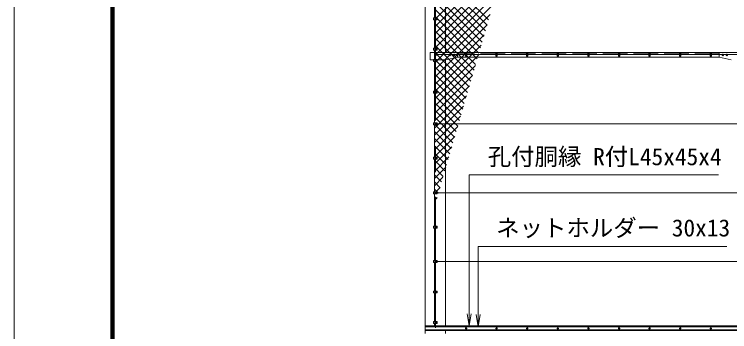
# Model space of a CAD drawing. Units: millimetres, scale not verified. Extents: x -14700 to 14700, y -10395 to 10395.
# Drawn here: x -14700 to -7688, y -3464 to -355 of the extents above; entities that cross this region are included whole.
import ezdxf
from ezdxf.enums import TextEntityAlignment as Align

# ---------------------------------------------------------------- set-up
doc = ezdxf.new("R2010")
doc.units = ezdxf.units.MM
doc.header["$LTSCALE"] = 40
doc.linetypes.add('DASHED', pattern=[7.5, 6, -1.5])
doc.linetypes.add('USER1', pattern=[50.8, 31.75, -6.35, 6.35, -6.35])
for name, color, linetype, lineweight in [('0-1_D-BMK', 2, 'USER1', 13), ('0-3_0', 7, 'Continuous', 18), ('0-6_D-STR1', 1, 'Continuous', 18), ('0-8_D-STR3', 3, 'Continuous', 13), ('0-A_D-STR-TXT', 7, 'Continuous', 13), ('0-B_D-STR2', 7, 'Continuous', 13), ('0-C_D-TTL', 7, 'Continuous', 18)]:
    doc.layers.add(name, color=color, linetype=linetype, lineweight=lineweight)
doc.styles.add('ＭＳ ゴシック', font='')
doc.styles.get('ＭＳ ゴシック').set_extended_font_data('MS Gothic')

# ---------------------------------------------------------------- blocks, each defined once
blk = doc.blocks.new('_Open')
at = {"layer": '0-3_0'}
blk.add_line((-40, 6.67), (0, 0), dxfattribs=at)
blk.add_lwpolyline([(-40, -6.67), (0, 0), (-40, 0)], dxfattribs=at)

msp = doc.modelspace()

# ---------------------------------------------------------------- linework, layer by layer
at = {"layer": '0-1_D-BMK'}
for p, q in [((-10572.27, -5457.26), (-10572.27, 5726.52)), ((-10582.27, -399.26), (-10562.27, -399.26)), ((-10582.27, -696.26), (-10562.27, -696.26)), ((-10559.52, -752.26), (-10585.02, -752.26)), ((-10419.77, -752.26), (-10439.77, -752.26)), ((-10429.77, -762.26), (-10429.77, -742.26)), ((-10379.77, -752.26), (-10399.77, -752.26)), ((-10389.77, -762.26), (-10389.77, -742.26)), ((-10279.71, -753.76), (-10264.83, -753.76)), ((-10272.27, -746.32), (-10272.27, -761.2)), ((-9979.71, -753.76), (-9964.83, -753.76)), ((-9972.27, -746.32), (-9972.27, -761.2)), ((-9679.71, -753.76), (-9664.83, -753.76)), ((-9672.27, -746.32), (-9672.27, -761.2)), ((-9379.71, -753.76), (-9364.83, -753.76)), ((-9372.27, -746.32), (-9372.27, -761.2)), ((-9079.71, -753.76), (-9064.83, -753.76)), ((-9072.27, -746.32), (-9072.27, -761.2)), ((-8779.71, -753.76), (-8764.83, -753.76)), ((-8772.27, -746.32), (-8772.27, -761.2)), ((-8479.71, -753.76), (-8464.83, -753.76)), ((-8472.27, -746.32), (-8472.27, -761.2)), ((-8179.71, -753.76), (-8164.83, -753.76)), ((-8172.27, -746.32), (-8172.27, -761.2)), ((-7879.71, -753.76), (-7864.83, -753.76)), ((-7872.27, -746.32), (-7872.27, -761.2)), ((-7764.77, -752.26), (-7744.77, -752.26)), ((-7754.77, -762.26), (-7754.77, -742.26)), ((-7724.77, -752.26), (-7704.77, -752.26)), ((-7714.77, -762.26), (-7714.77, -742.26)), ((-10582.27, -807.26), (-10562.27, -807.26)), ((-10582.27, -1117.26), (-10562.27, -1117.26)), ((-10582.27, -1427.26), (-10562.27, -1427.26)), ((-10582.27, -1764.76), (-10562.27, -1764.76)), ((-10582.27, -2102.26), (-10562.27, -2102.26)), ((-10582.27, -2439.76), (-10562.27, -2439.76)), ((-10582.27, -2777.26), (-10562.27, -2777.26)), ((-10582.27, -3074.76), (-10562.27, -3074.76)), ((-10582.27, -3372.36), (-10562.27, -3372.36)), ((-10281.94, -3431.26), (-10262.6, -3431.26)), ((-10272.27, -3421.59), (-10272.27, -3440.93)), ((-9981.94, -3431.26), (-9962.6, -3431.26)), ((-9972.27, -3421.59), (-9972.27, -3440.93)), ((-9681.94, -3431.26), (-9662.6, -3431.26)), ((-9672.27, -3421.59), (-9672.27, -3440.93)), ((-9381.94, -3431.26), (-9362.6, -3431.26)), ((-9372.27, -3421.59), (-9372.27, -3440.93)), ((-9081.94, -3431.26), (-9062.6, -3431.26)), ((-9072.27, -3421.59), (-9072.27, -3440.93)), ((-8781.94, -3431.26), (-8762.6, -3431.26)), ((-8772.27, -3421.59), (-8772.27, -3440.93)), ((-8481.94, -3431.26), (-8462.6, -3431.26)), ((-8472.27, -3421.59), (-8472.27, -3440.93)), ((-8181.94, -3431.26), (-8162.6, -3431.26)), ((-8172.27, -3421.59), (-8172.27, -3440.93)), ((-7881.94, -3431.26), (-7862.6, -3431.26)), ((-7872.27, -3421.59), (-7872.27, -3440.93))]:
    msp.add_line(p, q, dxfattribs=at)
at = {"layer": '0-6_D-STR1'}
for p, q in [((-10672.27, 5686.17), (-10672.27, -3482.26)), ((-10472.27, -729.26), (-10472.27, 1800.74)), ((-7789.77, -729.76), (-10354.77, -729.76)), ((-10472.27, -3407.26), (-10472.27, -799.26)), ((-7789.77, -774.76), (-10357.07, -774.76)), ((-10672.27, -3407.26), (-4685, -3407.26)), ((-10672.27, -3448.26), (-4685, -3448.26)), ((-10672.27, -3452.26), (-4685, -3452.26)), ((-10472.27, -3482.26), (-10472.27, -3452.26))]:
    msp.add_line(p, q, dxfattribs=at)
at = {"layer": '0-6_D-STR1', "linetype": 'DASHED'}
msp.add_line((-7789.77, -733.76), (-10354.77, -733.76), dxfattribs=at)
at = {"layer": '0-8_D-STR3'}
for p, q in [((-10582.27, -389.76), (-10582.27, -111.76)), ((-10589.47, -389.76), (-10555.07, -389.76)), ((-10589.47, -389.76), (-10589.47, -408.76)), ((-10589.47, -408.76), (-10555.07, -408.76)), ((-10582.27, -686.76), (-10582.27, -408.76)), ((-10578.77, -395.51), (-10572.27, -391.76)), ((-10578.77, -403.02), (-10578.77, -395.51)), ((-10572.27, -406.77), (-10578.77, -403.02)), ((-10572.27, -391.76), (-10565.77, -395.51)), ((-10565.77, -403.02), (-10572.27, -406.77)), ((-10565.77, -395.51), (-10565.77, -403.02)), ((-10555.07, -389.76), (-10555.07, -408.76)), ((-10589.47, -686.76), (-10555.07, -686.76)), ((-10589.47, -686.76), (-10589.47, -705.76)), ((-10578.77, -692.51), (-10572.27, -688.76)), ((-10578.77, -700.02), (-10578.77, -692.51)), ((-10572.27, -703.77), (-10578.77, -700.02)), ((-10572.27, -688.76), (-10565.77, -692.51)), ((-10565.77, -700.02), (-10572.27, -703.77)), ((-10565.77, -692.51), (-10565.77, -700.02)), ((-10555.07, -686.76), (-10555.07, -705.76)), ((-10622.27, -729.26), (-10354.77, -729.26)), ((-10622.27, -729.26), (-10622.27, -799.26)), ((-10589.47, -705.76), (-10555.07, -705.76)), ((-10582.27, -797.76), (-10582.27, -705.76)), ((-10278.77, -748.76), (-10582.27, -748.76)), ((-10580.77, -747.35), (-10572.27, -742.45)), ((-10580.77, -757.17), (-10580.77, -747.35)), ((-10572.27, -762.08), (-10580.77, -757.17)), ((-10563.77, -757.17), (-10572.27, -762.08)), ((-10429.77, -744.76), (-10436.27, -748.51)), ((-10436.27, -748.51), (-10436.27, -756.02)), ((-10436.27, -756.02), (-10429.77, -759.77)), ((-10423.27, -748.51), (-10429.77, -744.76)), ((-10429.77, -759.77), (-10423.27, -756.02)), ((-10423.27, -756.02), (-10423.27, -748.51)), ((-10389.77, -744.76), (-10396.27, -748.51)), ((-10396.27, -748.51), (-10396.27, -756.02)), ((-10396.27, -756.02), (-10389.77, -759.77)), ((-10383.27, -748.51), (-10389.77, -744.76)), ((-10389.77, -759.77), (-10383.27, -756.02)), ((-10383.27, -756.02), (-10383.27, -748.51)), ((-10354.77, -729.26), (-10354.77, -774.26)), ((-10278.77, -737.76), (-10278.77, -763.76)), ((-10265.77, -737.76), (-10278.77, -737.76)), ((-10265.77, -763.76), (-10278.77, -763.76)), ((-10265.77, -737.76), (-10265.77, -763.76)), ((-10265.77, -748.76), (-9978.77, -748.76)), ((-9978.77, -737.76), (-9978.77, -763.76)), ((-9965.77, -737.76), (-9978.77, -737.76)), ((-9965.77, -763.76), (-9978.77, -763.76)), ((-9965.77, -737.76), (-9965.77, -763.76)), ((-9965.77, -748.76), (-9678.77, -748.76)), ((-9678.77, -737.76), (-9678.77, -763.76)), ((-9665.77, -737.76), (-9678.77, -737.76)), ((-9665.77, -763.76), (-9678.77, -763.76)), ((-9665.77, -737.76), (-9665.77, -763.76)), ((-9665.77, -748.76), (-9378.77, -748.76)), ((-9378.77, -737.76), (-9378.77, -763.76)), ((-9365.77, -737.76), (-9378.77, -737.76)), ((-9365.77, -763.76), (-9378.77, -763.76)), ((-9365.77, -737.76), (-9365.77, -763.76)), ((-9365.77, -748.76), (-9078.77, -748.76)), ((-9078.77, -737.76), (-9078.77, -763.76)), ((-9065.77, -737.76), (-9078.77, -737.76)), ((-9065.77, -763.76), (-9078.77, -763.76)), ((-9065.77, -737.76), (-9065.77, -763.76)), ((-9065.77, -748.76), (-8778.77, -748.76)), ((-8778.77, -737.76), (-8778.77, -763.76)), ((-8765.77, -737.76), (-8778.77, -737.76)), ((-8765.77, -763.76), (-8778.77, -763.76)), ((-8765.77, -737.76), (-8765.77, -763.76)), ((-8765.77, -748.76), (-8478.77, -748.76)), ((-8478.77, -737.76), (-8478.77, -763.76)), ((-8465.77, -737.76), (-8478.77, -737.76)), ((-8465.77, -763.76), (-8478.77, -763.76)), ((-8465.77, -737.76), (-8465.77, -763.76)), ((-8465.77, -748.76), (-8178.77, -748.76)), ((-8178.77, -737.76), (-8178.77, -763.76)), ((-8165.77, -737.76), (-8178.77, -737.76)), ((-8165.77, -763.76), (-8178.77, -763.76)), ((-8165.77, -737.76), (-8165.77, -763.76)), ((-8165.77, -748.76), (-7878.77, -748.76)), ((-7878.77, -737.76), (-7878.77, -763.76)), ((-7865.77, -737.76), (-7878.77, -737.76)), ((-7865.77, -763.76), (-7878.77, -763.76)), ((-7865.77, -737.76), (-7865.77, -763.76)), ((-7865.77, -748.76), (-7278.77, -748.76)), ((-7789.77, -729.26), (-7789.77, -774.26)), ((-7761.27, -748.51), (-7754.77, -744.76)), ((-7761.27, -756.02), (-7761.27, -748.51)), ((-7754.77, -759.77), (-7761.27, -756.02)), ((-7754.77, -744.76), (-7748.27, -748.51)), ((-7748.27, -756.02), (-7754.77, -759.77)), ((-7748.27, -748.51), (-7748.27, -756.02)), ((-7721.27, -748.51), (-7714.77, -744.76)), ((-7721.27, -756.02), (-7721.27, -748.51)), ((-7714.77, -759.77), (-7721.27, -756.02)), ((-7714.77, -744.76), (-7708.27, -748.51)), ((-7708.27, -756.02), (-7714.77, -759.77)), ((-7708.27, -748.51), (-7708.27, -756.02)), ((-10622.27, -799.26), (-10469.77, -799.26)), ((-10589.47, -797.76), (-10555.07, -797.76)), ((-10589.47, -797.76), (-10589.47, -816.76)), ((-10589.47, -816.76), (-10555.07, -816.76)), ((-10582.27, -1417.76), (-10582.27, -816.76)), ((-10578.77, -803.51), (-10572.27, -799.76)), ((-10578.77, -811.02), (-10578.77, -803.51)), ((-10572.27, -814.77), (-10578.77, -811.02)), ((-10572.27, -799.76), (-10565.77, -803.51)), ((-10565.77, -811.02), (-10572.27, -814.77)), ((-10565.77, -803.51), (-10565.77, -811.02)), ((-10555.07, -797.76), (-10555.07, -816.76)), ((-10469.77, -799.26), (-10354.77, -774.26)), ((-7674.77, -799.26), (-7789.77, -774.26)), ((-10589.47, -1107.76), (-10555.07, -1107.76)), ((-10589.47, -1107.76), (-10589.47, -1126.76)), ((-10578.77, -1113.51), (-10572.27, -1109.76)), ((-10578.77, -1121.02), (-10578.77, -1113.51)), ((-10572.27, -1124.77), (-10578.77, -1121.02)), ((-10572.27, -1109.76), (-10565.77, -1113.51)), ((-10565.77, -1121.02), (-10572.27, -1124.77)), ((-10565.77, -1113.51), (-10565.77, -1121.02)), ((-10555.07, -1107.76), (-10555.07, -1126.76)), ((-10589.47, -1126.76), (-10555.07, -1126.76)), ((-10589.47, -1417.76), (-10555.07, -1417.76)), ((-10589.47, -1417.76), (-10589.47, -1436.76)), ((-10589.47, -1436.76), (-10555.07, -1436.76)), ((-10582.27, -1755.26), (-10582.27, -1436.76)), ((-10578.77, -1423.51), (-10572.27, -1419.76)), ((-10578.77, -1431.02), (-10578.77, -1423.51)), ((-10572.27, -1434.77), (-10578.77, -1431.02)), ((-10572.27, -1419.76), (-10565.77, -1423.51)), ((-10565.77, -1431.02), (-10572.27, -1434.77)), ((-10565.77, -1423.51), (-10565.77, -1431.02)), ((-10555.07, -1417.76), (-10555.07, -1436.76)), ((-10555.07, -1427.26), (-3822.27, -1427.26)), ((-10589.47, -1755.26), (-10555.07, -1755.26)), ((-10589.47, -1755.26), (-10589.47, -1774.26)), ((-10589.47, -1774.26), (-10555.07, -1774.26)), ((-10582.27, -2092.76), (-10582.27, -1774.26)), ((-10578.77, -1761.01), (-10572.27, -1757.26)), ((-10578.77, -1768.52), (-10578.77, -1761.01)), ((-10572.27, -1772.27), (-10578.77, -1768.52)), ((-10572.27, -1757.26), (-10565.77, -1761.01)), ((-10565.77, -1768.52), (-10572.27, -1772.27)), ((-10565.77, -1761.01), (-10565.77, -1768.52)), ((-10555.07, -1755.26), (-10555.07, -1774.26)), ((-10589.47, -2092.76), (-10555.07, -2092.76)), ((-10589.47, -2092.76), (-10589.47, -2111.76)), ((-10578.77, -2098.51), (-10572.27, -2094.76)), ((-10578.77, -2106.02), (-10578.77, -2098.51)), ((-10572.27, -2094.76), (-10565.77, -2098.51)), ((-10565.77, -2098.51), (-10565.77, -2106.02)), ((-10555.07, -2092.76), (-10555.07, -2111.76)), ((-10555.07, -2102.26), (-3822.27, -2102.26)), ((-10589.47, -2111.76), (-10555.07, -2111.76)), ((-10582.27, -2430.26), (-10582.27, -2111.76)), ((-10572.27, -2109.77), (-10578.77, -2106.02)), ((-10565.77, -2106.02), (-10572.27, -2109.77)), ((-10589.47, -2430.26), (-10555.07, -2430.26)), ((-10589.47, -2430.26), (-10589.47, -2449.26)), ((-10589.47, -2449.26), (-10555.07, -2449.26)), ((-10582.27, -2767.76), (-10582.27, -2449.26)), ((-10578.77, -2436.01), (-10572.27, -2432.26)), ((-10578.77, -2443.52), (-10578.77, -2436.01)), ((-10572.27, -2447.27), (-10578.77, -2443.52)), ((-10572.27, -2432.26), (-10565.77, -2436.01)), ((-10565.77, -2443.52), (-10572.27, -2447.27)), ((-10565.77, -2436.01), (-10565.77, -2443.52)), ((-10555.07, -2430.26), (-10555.07, -2449.26)), ((-10589.47, -2767.76), (-10555.07, -2767.76)), ((-10589.47, -2767.76), (-10589.47, -2786.76)), ((-10589.47, -2786.76), (-10555.07, -2786.76)), ((-10582.27, -3065.26), (-10582.27, -2786.76)), ((-10578.77, -2773.51), (-10572.27, -2769.76)), ((-10572.27, -2769.76), (-10565.77, -2773.51)), ((-10565.77, -2781.02), (-10572.27, -2784.77)), ((-10565.77, -2773.51), (-10565.77, -2781.02)), ((-10555.07, -2767.76), (-10555.07, -2786.76)), ((-10555.07, -2777.26), (-3822.27, -2777.26)), ((-10589.47, -3065.26), (-10555.07, -3065.26)), ((-10589.47, -3065.26), (-10589.47, -3084.26)), ((-10589.47, -3084.26), (-10555.07, -3084.26)), ((-10582.27, -3362.86), (-10582.27, -3084.26)), ((-10578.77, -3071.01), (-10572.27, -3067.26)), ((-10578.77, -3078.52), (-10578.77, -3071.01)), ((-10572.27, -3082.27), (-10578.77, -3078.52)), ((-10572.27, -3067.26), (-10565.77, -3071.01)), ((-10565.77, -3078.52), (-10572.27, -3082.27)), ((-10565.77, -3071.01), (-10565.77, -3078.52)), ((-10555.07, -3065.26), (-10555.07, -3084.26)), ((-10589.47, -3362.86), (-10555.07, -3362.86)), ((-10589.47, -3362.86), (-10589.47, -3381.86)), ((-10578.77, -3368.6), (-10572.27, -3364.85)), ((-10572.27, -3364.85), (-10565.77, -3368.6)), ((-10555.07, -3362.86), (-10555.07, -3381.86)), ((-4685, -3416.26), (-10672.27, -3416.26)), ((-10589.47, -3381.86), (-10555.07, -3381.86)), ((-10582.27, -3416.26), (-10582.27, -3381.86)), ((-10578.77, -3376.11), (-10578.77, -3368.6)), ((-10572.27, -3379.86), (-10578.77, -3376.11)), ((-10565.77, -3376.11), (-10572.27, -3379.86)), ((-10565.77, -3368.6), (-10565.77, -3376.11)), ((-4685, -3446.26), (-10672.27, -3446.26))]:
    msp.add_line(p, q, dxfattribs=at)
for points in [[(-10572.27, -742.45), (-10563.77, -747.35), (-10563.77, -757.17)], [(-7789.77, -729.26), (-7354.77, -729.26), (-7354.77, -774.26)], [(-10572.27, -2784.77), (-10578.77, -2781.02), (-10578.77, -2773.51)]]:
    msp.add_lwpolyline(points, dxfattribs=at)
for points in [[(-10272.27, -3425.51), (-10267.29, -3428.39), (-10267.29, -3434.14), (-10272.27, -3437.01), (-10277.25, -3434.14), (-10277.25, -3428.39)], [(-9972.27, -3425.51), (-9967.29, -3428.39), (-9967.29, -3434.14), (-9972.27, -3437.01), (-9977.25, -3434.14), (-9977.25, -3428.39)], [(-9672.27, -3425.51), (-9667.29, -3428.39), (-9667.29, -3434.14), (-9672.27, -3437.01), (-9677.25, -3434.14), (-9677.25, -3428.39)], [(-9372.27, -3425.51), (-9367.29, -3428.39), (-9367.29, -3434.14), (-9372.27, -3437.01), (-9377.25, -3434.14), (-9377.25, -3428.39)], [(-9072.27, -3425.51), (-9067.29, -3428.39), (-9067.29, -3434.14), (-9072.27, -3437.01), (-9077.25, -3434.14), (-9077.25, -3428.39)], [(-8772.27, -3425.51), (-8767.29, -3428.39), (-8767.29, -3434.14), (-8772.27, -3437.01), (-8777.25, -3434.14), (-8777.25, -3428.39)], [(-8472.27, -3425.51), (-8467.29, -3428.39), (-8467.29, -3434.14), (-8472.27, -3437.01), (-8477.25, -3434.14), (-8477.25, -3428.39)], [(-8172.27, -3425.51), (-8167.29, -3428.39), (-8167.29, -3434.14), (-8172.27, -3437.01), (-8177.25, -3434.14), (-8177.25, -3428.39)], [(-7872.27, -3425.51), (-7867.29, -3428.39), (-7867.29, -3434.14), (-7872.27, -3437.01), (-7877.25, -3434.14), (-7877.25, -3428.39)]]:
    msp.add_lwpolyline(points, close=True, dxfattribs=at)
for centre, radius in [((-10572.27, -399.26), 6.25), ((-10572.27, -696.26), 6.25), ((-10572.27, -752.26), 8.25), ((-10429.77, -752.26), 6.25), ((-10389.77, -752.26), 6.25), ((-10272.27, -753.76), 5.25), ((-9972.27, -753.76), 5.25), ((-9672.27, -753.76), 5.25), ((-9372.27, -753.76), 5.25), ((-9072.27, -753.76), 5.25), ((-8772.27, -753.76), 5.25), ((-8472.27, -753.76), 5.25), ((-8172.27, -753.76), 5.25), ((-7872.27, -753.76), 5.25), ((-7754.77, -752.26), 6.25), ((-7714.77, -752.26), 6.25), ((-10572.27, -807.26), 6.25), ((-10572.27, -1117.26), 6.25), ((-10572.27, -1427.26), 6.25), ((-10572.27, -1764.76), 6.25), ((-10572.27, -2102.26), 6.25), ((-10572.27, -2439.76), 6.25), ((-10572.27, -2777.26), 6.25), ((-10572.27, -3074.76), 6.25), ((-10572.27, -3372.36), 6.25), ((-10272.27, -3431.26), 6.5), ((-10272.27, -3431.26), 4.98), ((-9972.27, -3431.26), 6.5), ((-9972.27, -3431.26), 4.98), ((-9672.27, -3431.26), 6.5), ((-9672.27, -3431.26), 4.98), ((-9372.27, -3431.26), 6.5), ((-9372.27, -3431.26), 4.98), ((-9072.27, -3431.26), 6.5), ((-9072.27, -3431.26), 4.98), ((-8772.27, -3431.26), 6.5), ((-8772.27, -3431.26), 4.98), ((-8472.27, -3431.26), 6.5), ((-8472.27, -3431.26), 4.98), ((-8172.27, -3431.26), 6.5), ((-8172.27, -3431.26), 4.98), ((-7872.27, -3431.26), 6.5), ((-7872.27, -3431.26), 4.98)]:
    msp.add_circle(centre, radius, dxfattribs=at)
at = {"layer": '0-A_D-STR-TXT'}
for points in [[(-7798.53, -1927.49), (-10241.1, -1927.49), (-10241.1, -3405.26)], [(-7715.9, -2628.98), (-10153.15, -2628.98), (-10153.15, -3414.26)]]:
    msp.add_lwpolyline(points, dxfattribs=at)
at = {"layer": '0-B_D-STR2'}
for p, q in [((-10582.27, -408.28), (-9833.42, 340.56)), ((-10582.27, -478.99), (-9862.33, 240.95)), ((-10582.27, -549.7), (-9891.24, 141.33)), ((-10050.47, -407.42), (-10582.27, 124.38)), ((-10066.37, -462.23), (-10582.27, 53.67)), ((-10582.27, -620.41), (-9920.14, 41.71)), ((-10082.28, -517.04), (-10582.27, -17.04)), ((-10582.27, -691.12), (-9949.05, -57.91)), ((-10098.18, -571.84), (-10582.27, -87.76)), ((-10582.27, -761.83), (-9977.95, -157.52)), ((-10114.08, -626.65), (-10582.27, -158.47)), ((-10129.99, -681.46), (-10582.27, -229.18)), ((-10582.27, -832.54), (-10006.86, -257.14)), ((-10145.89, -736.26), (-10582.27, -299.89)), ((-10582.27, -903.26), (-10035.77, -356.76)), ((-10161.79, -791.07), (-10582.27, -370.6)), ((-10177.7, -845.88), (-10582.27, -441.31)), ((-10582.27, -973.97), (-10064.67, -456.37)), ((-10193.6, -900.69), (-10582.27, -512.02)), ((-10582.27, -1044.68), (-10093.58, -555.99)), ((-10209.5, -955.49), (-10582.27, -582.73)), ((-10225.41, -1010.3), (-10582.27, -653.44)), ((-10582.27, -1115.39), (-10122.49, -655.61)), ((-10241.31, -1065.11), (-10582.27, -724.15)), ((-10582.27, -1186.1), (-10151.39, -755.22)), ((-10257.22, -1119.91), (-10582.27, -794.86)), ((-10582.27, -1256.81), (-10180.3, -854.84)), ((-10273.12, -1174.72), (-10582.27, -865.57)), ((-10289.02, -1229.53), (-10582.27, -936.28)), ((-10582.27, -1327.52), (-10209.2, -954.46)), ((-10304.93, -1284.34), (-10582.27, -1006.99)), ((-10582.27, -1398.23), (-10238.11, -1054.07)), ((-10320.83, -1339.14), (-10582.27, -1077.7)), ((-10336.73, -1393.95), (-10582.27, -1148.42)), ((-10582.27, -1468.94), (-10267.02, -1153.69)), ((-10352.64, -1448.76), (-10582.27, -1219.13)), ((-10582.27, -1539.65), (-10295.92, -1253.31)), ((-10368.54, -1503.56), (-10582.27, -1289.84)), ((-10582.27, -1610.36), (-10324.83, -1352.92)), ((-10384.44, -1558.37), (-10582.27, -1360.55)), ((-10400.35, -1613.18), (-10582.27, -1431.26)), ((-10582.27, -1681.07), (-10353.73, -1452.54)), ((-10416.25, -1667.99), (-10582.27, -1501.97)), ((-10582.27, -1751.78), (-10382.64, -1552.16)), ((-10432.15, -1722.79), (-10582.27, -1572.68)), ((-10448.06, -1777.6), (-10582.27, -1643.39)), ((-10582.27, -1822.49), (-10411.55, -1651.77)), ((-10463.96, -1832.41), (-10582.27, -1714.1)), ((-10582.27, -1893.21), (-10440.45, -1751.39)), ((-10479.86, -1887.21), (-10582.27, -1784.81)), ((-10582.27, -1963.92), (-10469.36, -1851.01)), ((-10495.77, -1942.02), (-10582.27, -1855.52)), ((-10511.67, -1996.83), (-10582.27, -1926.23)), ((-10582.27, -2034.63), (-10498.26, -1950.62)), ((-10527.58, -2051.64), (-10582.27, -1996.94)), ((-10582.27, -2105.34), (-10527.17, -2050.24)), ((-10543.48, -2106.44), (-10582.27, -2067.65)), ((-10559.38, -2161.25), (-10582.27, -2138.36)), ((-10582.27, -2176.05), (-10556.08, -2149.86)), ((-10575.29, -2216.06), (-10582.27, -2209.08))]:
    msp.add_line(p, q, dxfattribs=at)
at = {"layer": '0-C_D-TTL', "color": 2}
msp.add_lwpolyline([(-14700, 10395), (14700, 10395), (14700, -10395), (-14700, -10395)], close=True, dxfattribs=at)
at = {"layer": '0-C_D-TTL'}
for points in [[(-13755, 9625), (13755, 9625), (13755, -9625), (-13755, -9625)], [(-13746.25, 9616.25), (13746.25, 9616.25), (13746.25, -9616.25), (-13746.25, -9616.25)], [(-13737.5, 9607.5), (13737.5, 9607.5), (13737.5, -9607.5), (-13737.5, -9607.5)], [(-13728.75, 9598.75), (13728.75, 9598.75), (13728.75, -9598.75), (-13728.75, -9598.75)], [(-13720, 9590), (13720, 9590), (13720, -9590), (-13720, -9590)]]:
    msp.add_lwpolyline(points, close=True, dxfattribs=at)

# ---------------------------------------------------------------- block references
at = {"layer": '0-A_D-STR-TXT', "xscale": 3, "yscale": 3, "rotation": 270}
for p in [(-10241.1, -3407.26), (-10153.15, -3416.26)]:
    msp.add_blockref('_Open', p, dxfattribs=at)

# ---------------------------------------------------------------- texts
at = {"layer": '0-A_D-STR-TXT', "style": 'ＭＳ ゴシック'}
for s, p in [('孔付胴縁 R付L45x45x4', (-10059.32, -1883.44)), ('ネットホルダー 30x13', (-9976.69, -2581.37))]:
    msp.add_text(s, height=168.3, dxfattribs=at).set_placement(p, align=Align.BOTTOM_LEFT)

doc.saveas('drawing.dxf')
